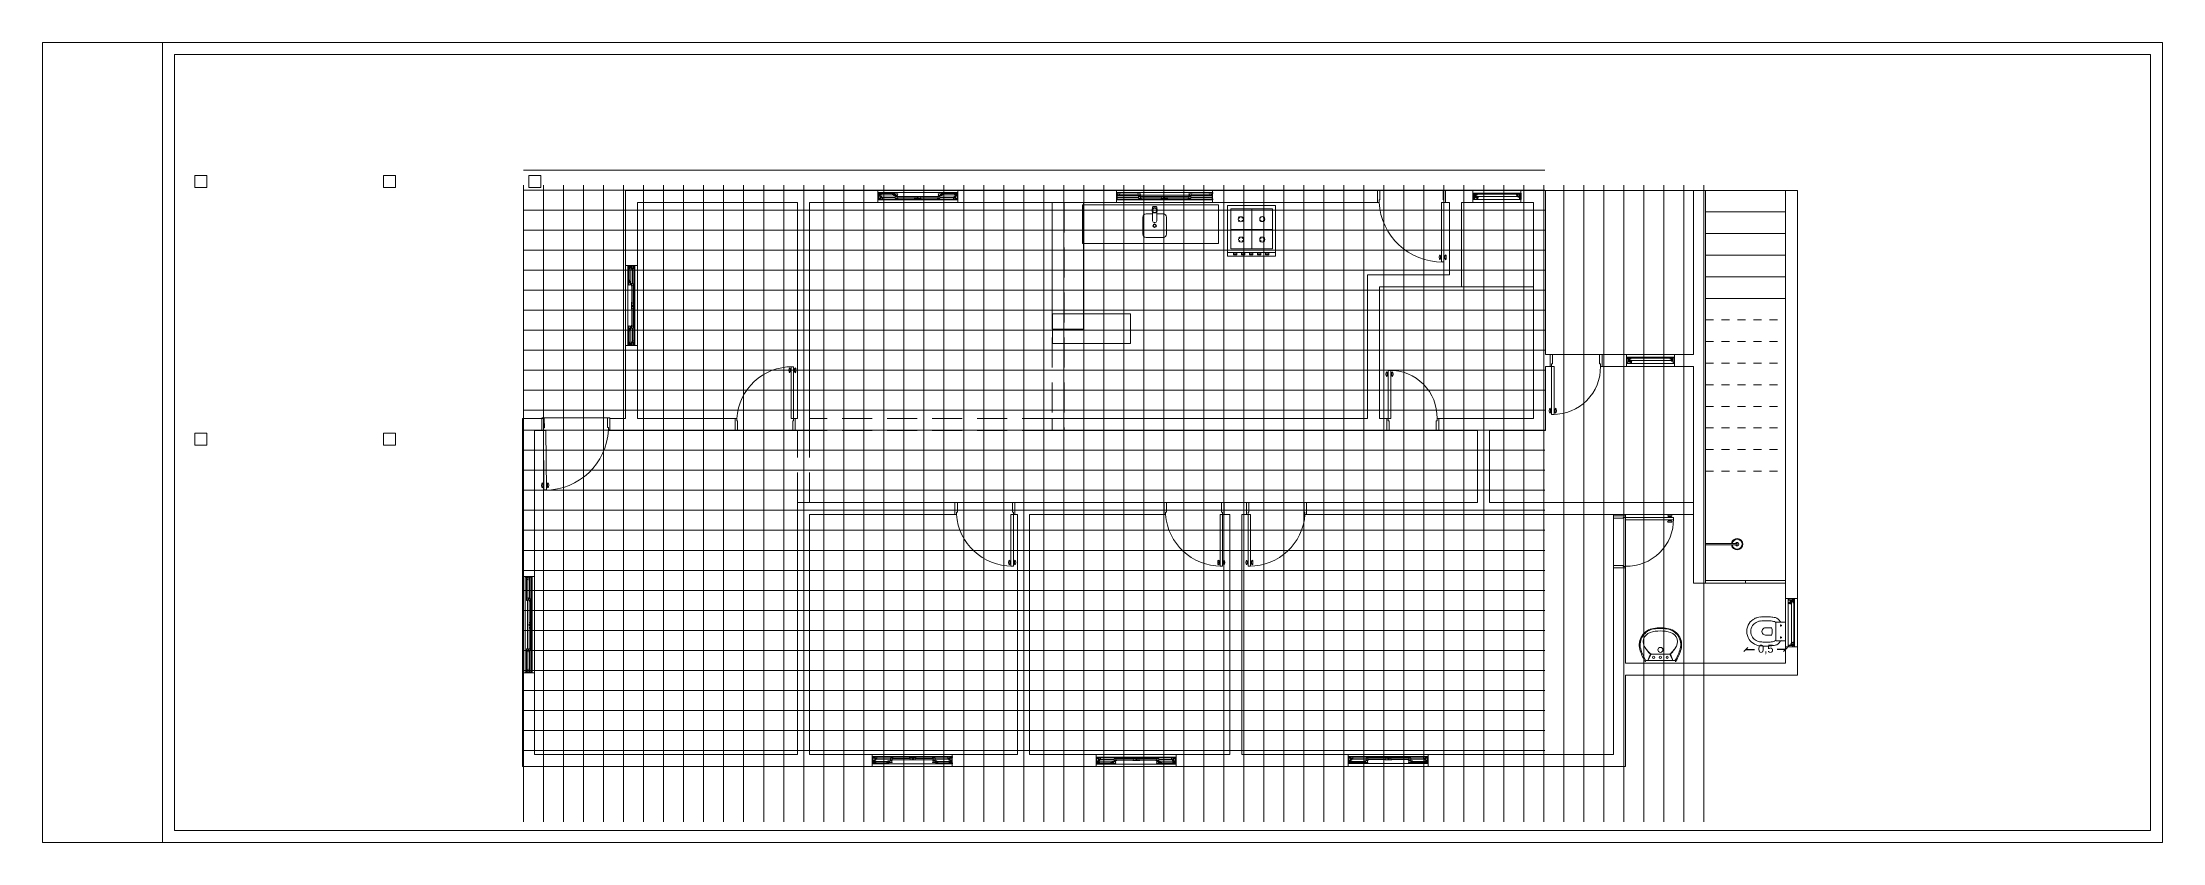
# Model space of a CAD drawing. Header units: metres. Extents: x 1628 to 1845, y 824 to 931.
# Drawn here: x 1803.65 to 1830.15, y 878.75 to 888.75 of the extents above; entities that cross this region are included whole.
import ezdxf

# ---------------------------------------------------------------- set-up
doc = ezdxf.new("R2010")
doc.units = ezdxf.units.M
doc.header["$LTSCALE"] = 0.15
doc.linetypes.add('CONTINUO', pattern=[0])
doc.linetypes.add('HIDDEN', pattern=[0.375, 0.25, -0.125])
doc.layers.get('0').update_dxf_attribs({"lineweight": 0, "plot": 0})
doc.layers.get('Defpoints').update_dxf_attribs({"lineweight": 0})
for name, color, linetype, lineweight in [('Alvenaria', 170, 'Continuous', 0), ('Caixilho', 120, 'Continuous', 0), ('esquadrias', 2, 'Continuous', 0), ('Humanização', 108, 'Continuous', 0), ('JARDIM', 90, 'Continuous', 0)]:
    doc.layers.add(name, color=color, linetype=linetype, lineweight=lineweight)
doc.styles.get("Standard").update_dxf_attribs({"font": 'arial.ttf'})
doc.dimstyles.new('Lunardi', dxfattribs={"dimtxt": 0.1, "dimasz": 0.05, "dimexe": 0, "dimexo": 0.05, "dimgap": 0.05, "dimtad": 0, "dimzin": 9, "dimtxsty": 'Standard', "dimblk": 'OBLIQUE', "dimcen": 0, "dimse1": 1, "dimse2": 1, "dimclrd": 1, "dimclre": 1, "dimclrt": 1, "dimadec": 0, "dimazin": 0, "dimtfac": 1, "dimtmove": 1, "dimatfit": 2, "dimldrblk": 'OBLIQUE', "dimfxl": 1, "dimarcsym": 0})

# ---------------------------------------------------------------- blocks, each defined once
blk = doc.blocks.new('*U190')
at = {"layer": 'JARDIM', "ltscale": 10}
blk.add_line((0, 3.977, -0.15), (0, -3.977, -0.15), dxfattribs=at)
blk = doc.blocks.new('*U191')
at = {"layer": 'JARDIM', "color": 0, "linetype": 'ByBlock', "lineweight": -2}
for p in [(0, 0), (0.25, 0), (0.5, 0), (0.75, 0), (1, 0), (1.25, 0), (1.5, 0), (1.75, 0), (2, 0), (2.25, 0), (2.5, 0), (2.75, 0), (3, 0), (3.25, 0), (3.5, 0), (3.75, 0), (4, 0), (4.25, 0), (4.5, 0), (4.75, 0), (5, 0), (5.25, 0), (5.5, 0), (5.75, 0), (6, 0), (6.25, 0), (6.5, 0), (6.75, 0), (7, 0), (7.25, 0), (7.5, 0), (7.75, 0), (8, 0), (8.25, 0), (8.5, 0), (8.75, 0), (9, 0), (9.25, 0), (9.5, 0), (9.75, 0), (10, 0), (10.25, 0), (10.5, 0), (10.75, 0), (11, 0), (11.25, 0), (11.5, 0), (11.75, 0), (12, 0), (12.25, 0), (12.5, 0), (12.75, 0), (13, 0), (13.25, 0), (13.5, 0), (13.75, 0), (14, 0), (14.25, 0), (14.5, 0), (14.75, 0)]:
    blk.add_blockref('*U190', p, dxfattribs=at)
blk = doc.blocks.new('*U192')
at = {"layer": 'JARDIM', "ltscale": 10}
blk.add_line((6.382, 0, -0.15), (-6.382, 0, -0.15), dxfattribs=at)
blk = doc.blocks.new('*U193')
at = {"layer": 'JARDIM', "color": 0, "linetype": 'ByBlock', "lineweight": -2}
for p in [(0, 0), (0, -0.25), (0, -0.5), (0, -0.75), (0, -1), (0, -1.25), (0, -1.5), (0, -1.75), (0, -2), (0, -2.25), (0, -2.5), (0, -2.75), (0, -3), (0, -3.25), (0, -3.5), (0, -3.75), (0, -4), (0, -4.25), (0, -4.5), (0, -4.75), (0, -5), (0, -5.25), (0, -5.5), (0, -5.75), (0, -6), (0, -6.25), (0, -6.5), (0, -6.75), (0, -7), (0, -7.25)]:
    blk.add_blockref('*U192', p, dxfattribs=at)
blk = doc.blocks.new('porta060a')
at = {"layer": 'Caixilho'}
for p, q in [((0.15, 0.63), (0.12, 0.63)), ((0.12, 0.63), (0.12, 0.63)), ((0.12, 0.63), (0.12, 0.62))]:
    blk.add_line(p, q, dxfattribs=at)
for points in [[(0.12, 0.62), (0, 0.62), (0, 0.65), (0.15, 0.65), (0.15, 0.63)], [(0.12, 0.03), (0, 0.03), (0, 0), (0.15, 0), (0.15, 0.02)], [(0.12, 0.03), (0.12, 0.02), (0.15, 0.02)]]:
    blk.add_lwpolyline(points, dxfattribs=at)
for points in [[(0.15, 0.02), (0.15, 0.05), (0.75, 0.05), (0.75, 0.02)], [(0.679, 0.05), (0.729, 0.05), (0.729, 0.055), (0.679, 0.055)], [(0.679, 0.02), (0.729, 0.02), (0.729, 0.015), (0.679, 0.015)], [(0.71, 0.055), (0.698, 0.055), (0.698, 0.063), (0.71, 0.063)], [(0.71, 0.015), (0.698, 0.015), (0.698, 0.007), (0.71, 0.007)]]:
    blk.add_lwpolyline(points, close=True, dxfattribs=at)
blk.add_arc((0.162, 0.042), 0.588, 359.2687, 91.2108, dxfattribs=at)
blk.add_ellipse((0.704, 0.071), major_axis=(-0.0297, 0), ratio=0.275862, dxfattribs=at)
at = {"layer": 'Caixilho', "extrusion": (0, 0, -1)}
blk.add_ellipse((0.704, -0.001), major_axis=(-0.0297, 0), ratio=0.275862, dxfattribs=at)
blk = doc.blocks.new('porta070a')
at = {"layer": 'Caixilho'}
for p, q in [((0.15, 0.73), (0.12, 0.73)), ((0.12, 0.73), (0.12, 0.73)), ((0.12, 0.73), (0.12, 0.72))]:
    blk.add_line(p, q, dxfattribs=at)
for points in [[(0.12, 0.72), (0, 0.72), (0, 0.75), (0.15, 0.75), (0.15, 0.73)], [(0.12, 0.03), (0, 0.03), (0, 0), (0.15, 0), (0.15, 0.02)], [(0.12, 0.03), (0.12, 0.02), (0.15, 0.02)]]:
    blk.add_lwpolyline(points, dxfattribs=at)
for points in [[(0.15, 0.02), (0.15, 0.05), (0.795, 0.05), (0.795, 0.02)], [(0.726, 0.05), (0.776, 0.05), (0.776, 0.055), (0.726, 0.055)], [(0.726, 0.02), (0.776, 0.02), (0.776, 0.015), (0.726, 0.015)], [(0.757, 0.055), (0.745, 0.055), (0.745, 0.063), (0.757, 0.063)], [(0.757, 0.015), (0.745, 0.015), (0.745, 0.007), (0.757, 0.007)]]:
    blk.add_lwpolyline(points, close=True, dxfattribs=at)
blk.add_arc((0.106, 0.042), 0.689, 359.3762, 86.3751, dxfattribs=at)
blk.add_ellipse((0.751, 0.071), major_axis=(-0.0297, 0), ratio=0.275862, dxfattribs=at)
at = {"layer": 'Caixilho', "extrusion": (0, 0, -1)}
blk.add_ellipse((0.751, -0.001), major_axis=(-0.0297, 0), ratio=0.275862, dxfattribs=at)
blk = doc.blocks.new('JCB4F_CS100')
for p, q in [((0, 90), (1000, 90)), ((1000, 0), (0, 0)), ((7, 82), (29, 82)), ((29, 82), (7, 82)), ((7, 69), (28, 69)), ((46, 62), (225, 62)), ((46, 56), (225, 56)), ((46, 13), (178, 13)), ((57, 82), (943, 82)), ((247, 67), (472, 67)), ((247, 50), (472, 50)), ((783, 62), (954, 62)), ((783, 56), (954, 56)), ((954, 13), (822, 13)), ((971, 82), (993, 82)), ((993, 69), (972, 69))]:
    blk.add_line(p, q)
for points in [[(7, 36), (17, 36), (17, 37), (7, 37), (7, 82), (20, 82), (20, 84), (7, 84), (7, 84), (6, 84), (1, 84), (1, 89), (6, 89), (7, 88), (7, 89), (7, 90), (0, 90), (0, 77), (1, 77), (1, 82), (6, 82), (6, 8), (1, 8), (1, 13), (0, 13), (0, 0), (7, 0), (7, 1), (7, 2), (6, 1), (1, 1), (1, 6), (6, 6), (7, 6), (7, 6), (7, 17), (17, 17), (17, 18), (7, 18)], [(993, 36), (983, 36), (983, 37), (993, 37), (993, 82), (980, 82), (980, 84), (993, 84), (993, 84), (994, 84), (999, 84), (999, 89), (994, 89), (993, 88), (993, 89), (993, 90), (1000, 90), (1000, 77), (999, 77), (999, 82), (994, 82), (994, 8), (999, 8), (999, 13), (1000, 13), (1000, 0), (993, 0), (993, 1), (993, 2), (994, 1), (999, 1), (999, 6), (994, 6), (993, 6), (993, 6), (993, 17), (983, 17), (983, 18), (993, 18)]]:
    blk.add_lwpolyline(points, close=True)
for points in [[(7, 45), (43, 45, 0.357337), (45, 47, 0.099331), (45, 67, 0.357337), (43, 69), (33, 69)], [(35, 69), (33, 69), (33, 85), (35, 85), (35, 84, 0.453094), (37, 83), (54, 85, -0.453094), (57, 82), (57, 72, -0.453094), (54, 69), (37, 71, 0.453094), (35, 70), (35, 69)], [(965, 69), (967, 69), (967, 85), (965, 85), (965, 84, -0.453094), (963, 83), (946, 85, 0.453094), (943, 82), (943, 72, 0.453094), (946, 69), (963, 71, -0.453094), (965, 70), (965, 69)], [(993, 45), (957, 45, -0.357337), (955, 47, -0.099331), (955, 67, -0.357337), (957, 69), (967, 69)]]:
    blk.add_lwpolyline(points, format="xyb")
for points in [[(19, 36), (21, 36), (21, 32), (23, 32), (23, 33), (22, 33), (22, 36), (27, 36), (27, 33), (26, 33), (26, 32), (29, 32), (29, 37), (17, 37), (17, 35), (16, 35), (16, 36), (13, 36), (10, 35, 1), (10, 33), (14, 34), (17, 34), (17, 19), (14, 19), (10, 20, 1), (10, 19), (13, 18), (16, 18), (16, 18), (17, 18), (17, 17), (19, 17)], [(205, 34), (203, 34), (203, 31), (201, 31), (201, 32), (202, 32), (202, 34), (196, 34), (196, 32), (198, 32), (198, 31), (195, 31), (195, 35), (206, 35), (206, 34), (208, 34), (208, 34), (210, 34), (214, 33, -1), (214, 32), (210, 33), (206, 33), (206, 18), (210, 18), (214, 19, -1), (214, 18), (210, 17), (208, 17), (208, 17), (206, 17), (206, 15), (205, 15)], [(236, 44), (236, 43), (234, 43), (234, 42), (240, 42), (240, 43), (239, 43), (239, 44), (244, 44, -0.414214), (248, 41), (246, 41), (246, 41, 0.414214), (244, 43), (241, 43), (241, 17), (244, 17, 0.414214), (246, 19), (246, 19), (248, 19), (248, 19, -0.414214), (244, 15), (206, 15), (206, 17), (218, 17), (218, 34), (206, 34), (206, 35), (240, 35), (240, 40), (233, 41), (233, 42), (227, 43, -0.957391), (227, 44)], [(239, 40, 0.957391), (239, 41), (233, 42, -0.388979), (233, 42), (233, 43, 0.39085), (232, 44), (227, 44, -0.39085), (226, 45), (226, 48, -0.414214), (227, 49), (259, 49), (259, 50), (247, 50), (247, 67), (259, 67), (259, 69), (225, 69), (225, 42, 0.414214), (226, 40), (227, 40), (227, 41), (226, 41), (226, 42), (232, 42), (232, 41), (230, 41), (230, 40)], [(495, 50), (497, 48, 0.668179), (498, 48), (498, 54), (499, 54), (499, 53), (501, 53), (501, 54, -0.668179), (502, 54), (503, 53), (507, 54, -1), (507, 53), (499, 51), (499, 47), (497, 47), (495, 49), (460, 49), (460, 50), (472, 50), (472, 67), (460, 67), (460, 69), (495, 69), (497, 71), (499, 71), (499, 66), (507, 64, -1), (507, 63), (503, 64), (502, 63, -0.668179), (501, 63), (501, 64), (499, 65), (499, 63), (498, 63), (498, 69, 0.668179), (497, 69), (495, 67)], [(509, 69), (509, 66), (508, 66), (508, 67), (507, 67), (507, 68), (508, 68), (508, 69), (502, 69), (502, 68), (504, 68), (504, 67), (501, 67), (501, 71), (510, 71), (512, 69), (547, 69), (547, 67), (535, 67), (535, 50), (547, 50), (547, 49), (512, 49), (510, 47), (501, 47), (501, 50), (504, 50), (504, 49), (502, 49), (502, 48), (508, 48), (508, 49), (507, 49), (507, 50), (508, 50), (508, 52), (509, 52), (509, 48, 0.668179), (510, 48), (512, 50), (512, 67), (510, 69, 0.668179)], [(748, 50), (760, 50), (760, 67), (748, 67), (748, 69), (783, 69), (783, 42, -0.414214), (781, 40), (780, 40), (780, 41), (781, 41), (781, 42), (776, 42), (776, 41), (777, 41), (777, 40), (768, 40, -0.957391), (768, 41), (774, 42, 0.388979), (775, 42), (775, 43, -0.39085), (775, 44), (781, 44, 0.39085), (781, 45), (781, 48, 0.414214), (781, 49), (748, 49)], [(764, 44), (764, 43), (766, 43), (766, 42), (760, 42), (760, 43), (761, 43), (761, 44), (756, 44, 0.414214), (753, 41), (754, 41), (754, 41, -0.414214), (756, 43), (759, 43), (759, 17), (756, 17, -0.414214), (754, 19), (754, 19), (753, 19), (753, 19, 0.414214), (756, 15), (794, 15), (794, 17), (782, 17), (782, 34), (794, 34), (794, 35), (760, 35), (760, 40), (767, 41), (767, 42), (773, 43, 0.957391), (773, 44)], [(795, 34), (797, 34), (797, 31), (799, 31), (799, 32), (798, 32), (798, 34), (804, 34), (804, 32), (802, 32), (802, 31), (805, 31), (805, 35), (794, 35), (794, 34), (792, 34), (792, 34), (790, 34), (786, 33, 1), (786, 32), (790, 33), (794, 33), (794, 18), (790, 18), (786, 19, 1), (786, 18), (790, 17), (792, 17), (792, 17), (794, 17), (794, 15), (795, 15)], [(981, 36), (979, 36), (979, 32), (977, 32), (977, 33), (978, 33), (978, 36), (973, 36), (973, 33), (974, 33), (974, 32), (971, 32), (971, 37), (983, 37), (983, 35), (984, 35), (984, 36), (987, 36), (990, 35, -1), (990, 33), (986, 34), (983, 34), (983, 19), (986, 19), (990, 20, -1), (990, 19), (987, 18), (984, 18), (984, 18), (983, 18), (983, 17), (981, 17)]]:
    blk.add_lwpolyline(points, format="xyb", close=True)
for points in [[(21, 29), (46, 29), (46, 25), (45, 25), (45, 28), (34, 28), (34, 14), (45, 14), (45, 17), (46, 17), (46, 13), (13, 13), (13, 14)], [(13, 14), (23, 14), (23, 28), (21, 28), (21, 29)], [(33, 47), (29, 47), (29, 85), (33, 85), (33, 47)], [(178, 29), (46, 29)], [(211, 14), (201, 14), (201, 28), (203, 28), (203, 29), (178, 29), (178, 25), (179, 25), (179, 28), (190, 28), (190, 14), (179, 14), (179, 17), (178, 17), (178, 13), (211, 13), (211, 14)], [(535, 67), (760, 67)], [(535, 50), (760, 50)], [(789, 14), (799, 14), (799, 28), (797, 28), (797, 29), (822, 29), (822, 25), (821, 25), (821, 28), (810, 28), (810, 14), (821, 14), (821, 17), (822, 17), (822, 13), (789, 13), (789, 14)], [(822, 29), (954, 29)], [(979, 29), (954, 29), (954, 25), (955, 25), (955, 28), (966, 28), (966, 14), (955, 14), (955, 17), (954, 17), (954, 13), (987, 13), (987, 14)], [(967, 47), (971, 47), (971, 85), (967, 85), (967, 47)], [(987, 14), (977, 14), (977, 28), (979, 28), (979, 29)]]:
    blk.add_lwpolyline(points)
blk = doc.blocks.new('JCS4F_CS120')
for p, q in [((0, 90), (1200, 90)), ((1200, 0), (0, 0)), ((7, 82), (1193, 82)), ((7, 62), (274, 62)), ((7, 56), (274, 56)), ((926, 62), (1193, 62)), ((926, 56), (1193, 56))]:
    blk.add_line(p, q)
for points in [[(7, 36), (17, 36), (17, 37), (7, 37), (7, 82), (20, 82), (20, 84), (7, 84), (7, 84), (6, 84), (1, 84), (1, 89), (6, 89), (7, 88), (7, 89), (7, 90), (0, 90), (0, 77), (1, 77), (1, 82), (6, 82), (6, 8), (1, 8), (1, 13), (0, 13), (0, 0), (7, 0), (7, 1), (7, 2), (6, 1), (1, 1), (1, 6), (6, 6), (7, 6), (7, 6), (7, 17), (17, 17), (17, 18), (7, 18)], [(1193, 36), (1183, 36), (1183, 37), (1193, 37), (1193, 82), (1180, 82), (1180, 84), (1193, 84), (1193, 84), (1194, 84), (1199, 84), (1199, 89), (1194, 89), (1193, 88), (1193, 89), (1193, 90), (1200, 90), (1200, 77), (1199, 77), (1199, 82), (1194, 82), (1194, 8), (1199, 8), (1199, 13), (1200, 13), (1200, 0), (1193, 0), (1193, 1), (1193, 2), (1194, 1), (1199, 1), (1199, 6), (1194, 6), (1193, 6), (1193, 6), (1193, 17), (1183, 17), (1183, 18), (1193, 18)]]:
    blk.add_lwpolyline(points, close=True)
for points in [[(13, 18), (16, 18), (16, 18), (17, 18), (17, 17), (46, 17), (46, 18), (44, 18), (44, 21), (43, 21), (43, 18), (35, 18), (35, 36), (43, 36), (43, 33), (44, 33), (44, 36), (46, 36), (46, 37), (17, 37), (17, 35), (16, 35), (16, 36), (13, 36), (10, 35, 1), (10, 33), (14, 34), (19, 34), (19, 36), (34, 36), (34, 18), (19, 18), (19, 19), (14, 19), (10, 20, 1), (10, 19)], [(286, 45), (286, 44), (284, 44), (284, 43), (290, 43), (290, 44), (289, 44), (289, 45), (294, 45, -0.414214), (298, 42), (296, 42), (296, 42, 0.414214), (294, 44), (291, 44), (291, 18), (294, 18, 0.414214), (296, 20), (296, 20), (298, 20), (298, 20, -0.414214), (294, 17), (256, 17), (256, 18), (268, 18), (268, 36), (256, 36), (256, 37), (290, 37), (290, 41), (283, 42), (283, 44), (276, 44, -0.957391), (276, 45)], [(602, 63, 0.662016), (602, 63), (603, 64), (607, 63, 1.000039), (608, 64), (599, 66), (599, 70, 0.414342), (599, 71), (598, 71, 0.198923), (597, 70), (595, 69, -0.198886), (595, 69), (561, 69, 0.414214), (560, 68), (560, 65), (561, 65), (561, 67), (572, 67), (572, 50), (561, 50), (561, 53), (560, 53), (560, 49, 0.414214), (561, 49), (595, 49, -0.198886), (595, 48), (597, 47, 0.198923), (598, 47), (599, 47, 0.414342), (599, 47), (599, 51), (608, 53, 1.000039), (607, 54), (603, 53), (602, 54, 0.662016), (602, 54), (602, 53), (599, 53), (599, 54), (599, 54, 0.414075), (598, 54), (598, 49, -0.668231), (597, 48), (595, 50), (595, 67), (597, 69, -0.668231), (598, 69), (598, 64, 0.414075), (599, 63), (599, 63), (599, 65), (602, 64)], [(891, 67), (891, 65), (890, 65), (890, 69), (890, 69), (926, 69), (926, 42, -0.414214), (924, 40), (923, 40), (923, 41), (924, 41), (924, 42), (919, 42), (919, 41), (920, 41), (920, 40), (911, 40, -0.957391), (911, 41), (917, 42, 0.388979), (918, 42), (918, 43, -0.39085), (918, 44), (924, 44, 0.39085), (924, 45), (924, 48, 0.414214), (924, 49), (890, 49), (890, 53), (891, 53), (891, 50), (903, 50), (903, 67)], [(914, 45), (914, 44), (916, 44), (916, 43), (910, 43), (910, 44), (911, 44), (911, 45), (906, 45, 0.414214), (902, 42), (904, 42), (904, 42, -0.414214), (906, 44), (909, 44), (909, 18), (906, 18, -0.414214), (904, 20), (904, 20), (902, 20), (902, 20, 0.414214), (906, 17), (944, 17), (944, 18), (932, 18), (932, 36), (944, 36), (944, 37), (910, 37), (910, 41), (917, 42), (917, 44), (923, 44, 0.957391), (923, 45)], [(1187, 18), (1184, 18), (1184, 18), (1183, 18), (1183, 17), (1154, 17), (1154, 18), (1156, 18), (1156, 21), (1157, 21), (1157, 18), (1165, 18), (1165, 36), (1157, 36), (1157, 33), (1156, 33), (1156, 36), (1154, 36), (1154, 37), (1183, 37), (1183, 35), (1184, 35), (1184, 36), (1187, 36), (1190, 35, -1), (1190, 33), (1186, 34), (1181, 34), (1181, 36), (1166, 36), (1166, 18), (1181, 18), (1181, 19), (1186, 19), (1190, 20, -1), (1190, 19)]]:
    blk.add_lwpolyline(points, format="xyb", close=True)
for points in [[(44, 36), (268, 36)], [(268, 18), (44, 18)], [(291, 31), (909, 31)], [(560, 67), (311, 67)], [(560, 50), (311, 50)], [(892, 67), (648, 67)], [(892, 50), (648, 50)], [(1156, 36), (932, 36)], [(932, 18), (1156, 18)]]:
    blk.add_lwpolyline(points)
blk.add_lwpolyline([(274, 67), (274, 42), (274, 42, 0.414214), (276, 40), (276, 40), (277, 40), (277, 40, 0.29569), (277, 41), (277, 41), (277, 41), (276, 41), (276, 42), (282, 42), (282, 41), (280, 41), (280, 41), (280, 41, 0.414214), (281, 40), (281, 40), (289, 40), (289, 40, 0.84382), (289, 41), (289, 41), (283, 42), (283, 42, -0.388156), (283, 42), (283, 42), (283, 43), (283, 43, 0.39164), (282, 44), (282, 44), (276, 44), (276, 44, -0.39164), (275, 45), (275, 45), (275, 48, -0.414214), (276, 49), (310, 49), (310, 49, 0.407557), (311, 49), (311, 49), (311, 53), (309, 53), (309, 50), (299, 50), (299, 67), (309, 67), (309, 65), (311, 65), (311, 68), (311, 68, 0.414214), (310, 69), (310, 69), (276, 69), (276, 69, 0.414214), (274, 67)], format="xyb")
at = {"linetype": 'Continuous', "flags": 128}
blk.add_lwpolyline([(613, 50), (613, 67), (611, 69, 0.668182), (610, 69), (610, 66), (608, 66), (608, 67), (608, 67, -0.414214), (607, 68), (607, 68), (608, 68), (608, 69), (603, 69), (603, 68), (604, 68), (604, 68, -0.414214), (604, 67, 0.000022), (602, 67, -0.414266), (602, 68), (602, 70, -0.41423), (602, 71), (610, 71, -0.198925), (611, 70), (612, 69, 0.19891), (613, 69), (647, 69, -0.414229), (648, 68), (648, 65), (646, 65), (646, 67), (636, 67), (636, 50), (646, 50), (646, 53), (648, 53), (648, 49, -0.414214), (647, 49), (613, 49, 0.198953), (612, 48, -0.000079), (611, 47, -0.198864), (610, 47), (602, 47, -0.414214), (602, 47), (602, 50, -0.414214), (602, 50), (604, 50, -0.414229), (604, 50), (604, 49), (603, 49), (603, 48), (608, 48), (608, 49), (607, 49), (607, 50, -0.414214), (608, 50), (608, 50), (608, 52), (610, 52), (610, 48, 0.668231), (611, 48)], format="xyb", close=True, dxfattribs=at)
blk = doc.blocks.new('porta080a')
at = {"layer": 'Caixilho'}
for p, q in [((0.15, 0.83), (0.12, 0.83)), ((0.12, 0.83), (0.12, 0.83)), ((0.12, 0.83), (0.12, 0.82))]:
    blk.add_line(p, q, dxfattribs=at)
for points in [[(0.12, 0.82), (0, 0.82), (0, 0.85), (0.15, 0.85), (0.15, 0.83)], [(0.12, 0.03), (0, 0.03), (0, 0), (0.15, 0), (0.15, 0.02)], [(0.12, 0.03), (0.12, 0.02), (0.15, 0.02)]]:
    blk.add_lwpolyline(points, dxfattribs=at)
for points in [[(0.15, 0.02), (0.15, 0.05), (0.895, 0.05), (0.895, 0.02)], [(0.812, 0.05), (0.862, 0.05), (0.862, 0.055), (0.812, 0.055)], [(0.812, 0.02), (0.862, 0.02), (0.862, 0.015), (0.812, 0.015)], [(0.843, 0.055), (0.831, 0.055), (0.831, 0.063), (0.843, 0.063)], [(0.843, 0.015), (0.831, 0.015), (0.831, 0.007), (0.843, 0.007)]]:
    blk.add_lwpolyline(points, close=True, dxfattribs=at)
blk.add_arc((0.107, 0.042), 0.789, 359.4551, 86.8474, dxfattribs=at)
blk.add_ellipse((0.837, 0.071), major_axis=(-0.0297, 0), ratio=0.275862, dxfattribs=at)
at = {"layer": 'Caixilho', "extrusion": (0, 0, -1)}
blk.add_ellipse((0.837, -0.001), major_axis=(-0.0297, 0), ratio=0.275862, dxfattribs=at)
blk = doc.blocks.new('JMA_CL060')
for p, q in [((0, 0), (0, 600)), ((13, 600), (67, 600)), ((39, 66), (39, 557)), ((69, 27), (69, 571)), ((80, 0), (80, 600)), ((39, 523), (39, 523)), ((0, 0), (80, 0)), ((37, 63), (37, 64)), ((37, 63), (37, 64)), ((44, 27), (63, 27)), ((65, 17), (65, 26))]:
    blk.add_line(p, q)
blk.add_lwpolyline([(37, 562), (37, 562), (37, 564), (36, 564), (36, 563), (33, 563), (33, 569), (36, 569), (36, 567), (37, 567), (37, 570), (33, 570), (33, 583), (37, 583), (37, 579), (39, 579), (39, 580), (38, 580), (38, 583), (43, 583), (43, 580), (42, 580), (42, 579), (45, 579), (45, 583), (72, 583), (72, 570, 1.974147), (74, 569), (74, 593), (74, 594), (74, 594), (74, 599), (79, 599), (79, 594), (78, 594), (79, 593), (80, 593), (80, 600), (67, 600), (67, 599), (72, 599), (72, 584), (59, 584, -0.469413), (58, 585, 0.206251), (57, 588, 0.239932), (57, 588), (56, 588, 0.654961), (55, 587, -0.12117), (56, 586), (56, 586, -0.115143), (56, 586), (56, 586, -0.265542), (54, 584), (54, 584, -0.115143), (53, 584), (53, 584, -0.265542), (52, 586), (52, 586, -0.115143), (52, 586), (52, 586, -0.12117), (53, 587, 0.654961), (52, 588), (51, 588, 0.239932), (51, 588, 0.206251), (50, 585, -0.469413), (49, 584), (22, 584, -0.469413), (21, 585, 0.206251), (20, 588, 0.239932), (20, 588), (19, 588, 0.654961), (19, 587, -0.12117), (19, 586), (19, 586, -0.115143), (19, 586), (19, 586, -0.265542), (18, 584), (18, 584, -0.115143), (17, 584), (17, 584, -0.265542), (15, 586), (15, 586, -0.115143), (15, 586), (15, 586, -0.12117), (16, 587, 0.654961), (15, 588), (15, 588, 0.239932), (14, 588, 0.206251), (13, 585, -0.469413), (12, 584), (8, 584), (8, 599), (13, 599), (13, 600), (0, 600), (0, 593), (1, 593), (2, 594), (1, 594), (1, 599), (6, 599), (6, 594), (6, 594), (6, 593), (6, 583), (32, 583), (32, 562), (32, 562)], format="xyb")
for points in [[(60, 545), (68, 545), (68, 571), (68, 571), (68, 571), (44, 571, 0.414214), (39, 566), (39, 557), (40, 557), (40, 545), (48, 545), (48, 546), (42, 546), (42, 557), (66, 557), (66, 546), (60, 546), (60, 545)], [(36, 36), (36, 35), (37, 35), (37, 38), (30, 38), (30, 17), (6, 17), (6, 7), (6, 6), (6, 6), (6, 1), (1, 1), (1, 6), (2, 6), (1, 7), (0, 7), (0, 0), (13, 0), (13, 1), (8, 1), (8, 16), (12, 16, -0.469413), (13, 15, 0.206251), (14, 12, 0.239932), (15, 12), (15, 12, 0.654961), (16, 13, -0.12117), (15, 14), (15, 14, -0.115143), (15, 14), (15, 14, -0.265542), (17, 16), (17, 16, -0.115143), (18, 16), (18, 16, -0.265542), (19, 14), (19, 14, -0.115143), (19, 14), (19, 14, -0.12117), (19, 13, 0.654961), (19, 12), (20, 12, 0.239932), (20, 12, 0.206251), (21, 15, -0.469413), (22, 16), (49, 16, -0.469413), (50, 15, 0.206251), (51, 12, 0.239932), (51, 12), (52, 12, 0.654961), (53, 13, -0.12117), (52, 14), (52, 14, -0.115143), (52, 14), (52, 14, -0.265542), (53, 16), (53, 16, -0.115143), (54, 16), (54, 16, -0.265542), (56, 14), (56, 14, -0.115143), (56, 14), (56, 14, -0.12117), (55, 13, 0.654961), (56, 12), (57, 12, 0.239932), (57, 12, 0.206251), (58, 15, -0.469413), (59, 16), (64, 16), (64, 6), (72, 6), (72, 1), (67, 1), (67, 0), (80, 0), (80, 7), (79, 7), (78, 6), (79, 6), (79, 1), (74, 1), (74, 6), (74, 6), (74, 7), (65, 7), (65, 17), (31, 17), (31, 30), (37, 30), (37, 32), (36, 32), (36, 31), (31, 31), (31, 36)], [(40, 41), (40, 53), (40, 65, 0.414214), (39, 66), (33, 66, 0.414214), (32, 65), (32, 64), (37, 64), (37, 44), (32, 44), (32, 42, 0.414214), (33, 41), (39, 41)]]:
    blk.add_lwpolyline(points, format="xyb", close=True)
for points in [[(68, 571), (69, 571)], [(21, 46), (5, 46), (5, 61), (21, 61)], [(32, 45), (28, 45), (28, 36), (30, 35), (30, 30), (27, 27), (22, 27), (21, 45), (21, 63), (32, 63)], [(32, 63), (32, 44), (32, 44), (32, 63), (32, 63), (37, 63), (37, 44), (32, 44)], [(39, 41), (39, 27), (42, 27), (42, 28), (40, 28), (40, 30), (66, 30), (66, 28), (64, 28), (64, 27), (68, 27), (68, 53), (60, 53), (60, 53), (60, 52), (66, 52), (66, 41), (42, 41), (42, 52), (48, 52), (48, 53), (40, 53)]]:
    blk.add_lwpolyline(points)
blk.add_lwpolyline([(42, 28), (42, 27), (39, 27), (39, 26), (68, 26), (68, 13), (66, 13), (66, 12), (69, 12), (69, 27), (64, 27), (64, 28), (66, 28), (66, 29), (63, 29), (63, 27), (44, 27), (44, 29), (41, 29), (41, 28)], close=True)
blk = doc.blocks.new('vaso')
at = {"layer": 'Humanização'}
for p, q in [((1694.821, 875.89), (1694.742, 875.89)), ((1694.871, 875.948), (1694.871, 875.95)), ((1694.871, 875.844), (1694.871, 875.948)), ((1694.871, 875.741), (1694.871, 875.844)), ((1694.879, 875.959), (1694.94, 875.959)), ((1694.995, 875.959), (1694.94, 875.959)), ((1694.995, 875.729), (1694.995, 875.959)), ((1694.742, 875.799), (1694.821, 875.799)), ((1694.871, 875.739), (1694.871, 875.741)), ((1694.879, 875.729), (1694.94, 875.729)), ((1694.94, 875.729), (1694.995, 875.729))]:
    blk.add_line(p, q, dxfattribs=at)
for centre in [(1694.937, 875.919), (1694.937, 875.769)]:
    blk.add_circle(centre, 0.0075, dxfattribs=at)
for centre, radius, start, end in [((1694.69, 875.845), 0.18, 146.4064, 180.1951), ((1694.69, 875.844), 0.18, 179.8049, 213.5936), ((1694.69, 875.843), 0.181, 117.3434, 145.8167), ((1694.69, 875.845), 0.13, 146.52, 180.2704), ((1694.69, 875.844), 0.13, 179.7296, 213.48), ((1694.69, 875.843), 0.131, 118.7786, 145.7038), ((1694.698, 875.828), 0.198, 104.9578, 117.4049), ((1694.698, 875.828), 0.148, 105.2515, 118.6949), ((1694.718, 875.713), 0.315, 97.6097, 103.168), ((1694.718, 875.713), 0.265, 97.6534, 102.9939), ((1694.752, 875.424), 0.605, 91.441, 97.1373), ((1694.752, 875.424), 0.555, 91.4584, 97.1156), ((1694.742, 875.844), 0.044, 143.7925, 216.2075), ((1694.745, 875.843), 0.0465, 93.5983, 144.6498), ((1694.749, 875.381), 0.648, 84.8567, 91.0525), ((1694.749, 875.381), 0.598, 84.901, 91.0362), ((1694.739, 875.407), 0.573, 81.0136, 83.7509), ((1694.739, 875.407), 0.623, 81.0136, 83.7971), ((1694.703, 875.844), 0.126, 338.8367, 21.1633), ((1694.808, 875.796), 0.178, 74.0139, 83.1613), ((1694.739, 875.407), 0.623, 78.2086, 81.0136), ((1694.848, 875.946), 0.0231, 2.5913, 68.2206), ((1694.848, 875.932), 0.0871, 24.7771, 77.3234), ((1694.88, 875.951), 0.00842, 96.191, 188.2537), ((1694.943, 875.978), 0.0185, 210.3559, 262.2639), ((1694.69, 875.846), 0.181, 214.1833, 242.6566), ((1694.69, 875.846), 0.131, 214.2962, 241.2214), ((1694.698, 875.861), 0.198, 242.5951, 255.0422), ((1694.698, 875.861), 0.148, 241.3051, 254.7485), ((1694.718, 875.976), 0.315, 256.832, 262.3903), ((1694.718, 875.976), 0.265, 257.0061, 262.3466), ((1694.752, 876.265), 0.605, 262.8627, 268.559), ((1694.752, 876.265), 0.555, 262.8844, 268.5416), ((1694.745, 875.845), 0.0465, 215.3502, 266.4017), ((1694.749, 876.308), 0.648, 268.9475, 275.1433), ((1694.749, 876.308), 0.598, 268.9638, 275.099), ((1694.739, 876.282), 0.573, 276.2491, 278.9864), ((1694.739, 876.282), 0.623, 276.2029, 278.9864), ((1694.808, 875.892), 0.178, 276.8387, 285.9861), ((1694.739, 876.282), 0.623, 278.9864, 281.7914), ((1694.848, 875.743), 0.0231, 291.7794, 357.4087), ((1694.848, 875.757), 0.0871, 282.6766, 335.2229), ((1694.88, 875.738), 0.00842, 171.7463, 263.809), ((1694.943, 875.711), 0.0185, 97.7361, 149.6441)]:
    blk.add_arc(centre, radius, start, end, dxfattribs=at)
blk = doc.blocks.new('chuveiro')
at = {"layer": 'Humanização'}
for p, q in [((1694.608, 877.774), (1694.608, 877.754)), ((1695.009, 877.774), (1694.608, 877.774)), ((1695.009, 877.754), (1694.608, 877.754))]:
    blk.add_line(p, q, dxfattribs=at)
for radius, start, end in [(0.0716, 8.0276, 351.9724), (0.0616, 9.3414, 351.9724), (0.0216, 27.5677, 332.4323)]:
    blk.add_arc((1694.608, 877.764), radius, start, end, dxfattribs=at)
blk = doc.blocks.new('pia banh')
at = {"layer": 'Humanização'}
for p, q in [((1693.24, 877.119), (1693.571, 877.119)), ((1693.26, 877.119), (1693.29, 877.035)), ((1693.26, 877.119), (1693.299, 877.039)), ((1693.415, 877.119), (1693.26, 877.119)), ((1693.299, 877.039), (1693.532, 877.039)), ((1693.415, 877.119), (1693.591, 877.119)), ((1693.571, 877.119), (1693.532, 877.039)), ((1693.571, 877.119), (1693.541, 877.035))]:
    blk.add_line(p, q, dxfattribs=at)
for centre, radius in [((1693.331, 877.079), 0.0137), ((1693.415, 876.986), 0.0315), ((1693.415, 877.079), 0.0137), ((1693.499, 877.079), 0.0137)]:
    blk.add_circle(centre, radius, dxfattribs=at)
for centre, radius, start, end in [((1693.361, 876.925), 0.21, 164.8885, 261.8746), ((1693.658, 876.845), 0.518, 147.2141, 164.8885), ((1693.362, 876.923), 0.2, 165.2817, 262.1149), ((1693.658, 876.845), 0.505, 148.0101, 165.2817), ((1693.324, 876.886), 0.123, 139.4403, 252.413), ((1693.233, 877.119), 0.0126, 90, 147.2141), ((1693.24, 877.106), 0.0126, 90, 148.0101), ((1698.335, 872.598), 6.719, 138.6723, 139.4403), ((1698.697, 873.059), 6.719, 143.8347, 144.4403), ((1693.283, 877.016), 0.0137, 81.7289, 143.8347), ((1693.299, 877.026), 0.0126, 90, 138.6723), ((1693.469, 876.923), 0.2, 277.8851, 14.7183), ((1693.47, 876.925), 0.21, 278.1254, 15.1115), ((1693.532, 877.026), 0.0126, 41.3277, 90), ((1688.495, 872.598), 6.719, 40.5597, 41.3277), ((1693.506, 876.886), 0.123, 287.587, 40.5597), ((1693.547, 877.016), 0.0137, 36.1653, 98.2711), ((1688.134, 873.059), 6.719, 35.5597, 36.1653), ((1693.591, 877.106), 0.0126, 31.9899, 90), ((1693.598, 877.119), 0.0126, 32.7859, 90), ((1693.173, 876.845), 0.505, 14.7183, 31.9899), ((1693.173, 876.845), 0.518, 15.1115, 32.7859), ((1693.415, 877.173), 0.424, 252.413, 270), ((1693.415, 877.306), 0.595, 261.8746, 270), ((1693.415, 877.306), 0.587, 262.1149, 270), ((1693.415, 877.173), 0.424, 270, 287.587), ((1693.415, 877.306), 0.587, 270, 277.8851), ((1693.415, 877.306), 0.595, 270, 278.1254)]:
    blk.add_arc(centre, radius, start, end, dxfattribs=at)
blk = doc.blocks.new('_Oblique')
at = {"color": 0, "linetype": 'ByBlock', "lineweight": -2}
blk.add_line((-0.5, -0.5), (0.5, 0.5), dxfattribs=at)
blk = doc.blocks.new('*D196')
at = {"layer": 'Alvenaria', "color": 1, "lineweight": -2, "ltscale": 10}
for p, q in [((1824.938, 881.163), (1825.045, 881.163)), ((1825.434, 881.163), (1825.328, 881.163))]:
    blk.add_line(p, q, dxfattribs=at)
at = {"layer": 'Defpoints', "color": 0, "ltscale": 10}
for p in [(1824.938, 881.273), (1824.938, 881.163), (1825.434, 881.273)]:
    blk.add_point(p, dxfattribs=at)
at = {"layer": 'Alvenaria', "color": 1, "lineweight": -2, "ltscale": 10, "xscale": 0.05, "yscale": 0.05, "zscale": 0.05, "rotation": 180}
blk.add_blockref('_Oblique', (1824.938, 881.163), dxfattribs=at)
at = {"layer": 'Alvenaria', "color": 1, "lineweight": -2, "ltscale": 10, "xscale": 0.05, "yscale": 0.05, "zscale": 0.05}
blk.add_blockref('_Oblique', (1825.434, 881.163), dxfattribs=at)
at = {"layer": 'Alvenaria', "color": 1, "ltscale": 10, "insert": (1825.186, 881.163), "char_height": 0.1, "attachment_point": 5}
blk.add_mtext('0,5', dxfattribs=at)
blk = doc.blocks.new('pia coz')
at = {"layer": 'Humanização'}
for p, q in [((1683.928, 882.517), (1683.928, 882.307)), ((1684.048, 882.559), (1683.97, 882.559)), ((1684.048, 882.626), (1684.048, 882.646)), ((1684.048, 882.472), (1684.048, 882.584)), ((1684.052, 882.65), (1684.098, 882.65)), ((1684.08, 882.45), (1684.07, 882.45)), ((1684.102, 882.646), (1684.102, 882.626)), ((1684.102, 882.584), (1684.102, 882.472)), ((1684.18, 882.559), (1684.102, 882.559)), ((1684.222, 882.307), (1684.222, 882.517)), ((1683.97, 882.265), (1684.18, 882.265))]:
    blk.add_line(p, q, dxfattribs=at)
blk.add_lwpolyline([(1683.172, 882.673), (1683.172, 882.191), (1684.874, 882.191), (1684.874, 882.673)], close=True, dxfattribs=at)
for centre, radius in [((1684.075, 882.605), 0.034), ((1684.075, 882.605), 0.0268), ((1684.075, 882.412), 0.0227), ((1684.075, 882.412), 0.0143)]:
    blk.add_circle(centre, radius, dxfattribs=at)
for centre, radius, start, end in [((1683.97, 882.517), 0.042, 90, 180), ((1684.052, 882.646), 0.00359, 90, 180), ((1684.07, 882.472), 0.0215, 180, 270), ((1684.08, 882.472), 0.0215, 270, 0), ((1684.098, 882.646), 0.00359, 0, 90), ((1684.18, 882.517), 0.042, 0, 90), ((1683.97, 882.307), 0.042, 180, 270), ((1684.18, 882.307), 0.042, 270, 0)]:
    blk.add_arc(centre, radius, start, end, dxfattribs=at)
blk = doc.blocks.new('fogão')
at = {"layer": 'Humanização'}
for p, q in [((1684.986, 882.664), (1684.986, 882.032)), ((1685.586, 882.664), (1684.986, 882.664)), ((1685.548, 882.623), (1685.029, 882.623)), ((1685.029, 882.623), (1685.029, 882.124)), ((1685.139, 882.506), (1685.124, 882.521)), ((1685.138, 882.479), (1685.124, 882.465)), ((1685.165, 882.479), (1685.18, 882.464)), ((1685.166, 882.506), (1685.18, 882.52)), ((1685.288, 882.124), (1685.288, 882.621)), ((1685.406, 882.482), (1685.391, 882.467)), ((1685.406, 882.509), (1685.392, 882.523)), ((1685.433, 882.508), (1685.448, 882.523)), ((1685.433, 882.482), (1685.447, 882.467)), ((1685.548, 882.122), (1685.548, 882.623)), ((1685.586, 882.032), (1685.586, 882.664)), ((1685.548, 882.364), (1685.029, 882.364)), ((1685.141, 882.253), (1685.127, 882.267)), ((1685.141, 882.226), (1685.127, 882.211)), ((1685.168, 882.252), (1685.183, 882.267)), ((1685.168, 882.225), (1685.183, 882.211)), ((1685.406, 882.226), (1685.391, 882.211)), ((1685.406, 882.253), (1685.392, 882.267)), ((1685.433, 882.252), (1685.448, 882.267)), ((1685.433, 882.225), (1685.447, 882.211)), ((1684.986, 882.079), (1685.586, 882.079)), ((1684.986, 882.032), (1685.586, 882.032)), ((1685.029, 882.124), (1685.548, 882.124)), ((1685.062, 882.049), (1685.062, 882.079)), ((1685.101, 882.061), (1685.062, 882.061)), ((1685.104, 882.049), (1685.062, 882.049)), ((1685.104, 882.079), (1685.104, 882.049)), ((1685.162, 882.049), (1685.162, 882.079)), ((1685.201, 882.061), (1685.162, 882.061)), ((1685.204, 882.049), (1685.162, 882.049)), ((1685.204, 882.079), (1685.204, 882.049)), ((1685.262, 882.049), (1685.262, 882.079)), ((1685.301, 882.061), (1685.262, 882.061)), ((1685.304, 882.049), (1685.262, 882.049)), ((1685.304, 882.079), (1685.304, 882.049)), ((1685.362, 882.049), (1685.362, 882.079)), ((1685.401, 882.061), (1685.362, 882.061)), ((1685.404, 882.049), (1685.362, 882.049)), ((1685.404, 882.079), (1685.404, 882.049)), ((1685.462, 882.049), (1685.462, 882.079)), ((1685.501, 882.061), (1685.462, 882.061)), ((1685.504, 882.049), (1685.462, 882.049)), ((1685.504, 882.079), (1685.504, 882.049))]:
    blk.add_line(p, q, dxfattribs=at)
for centre in [(1685.152, 882.492), (1685.419, 882.495), (1685.155, 882.239), (1685.419, 882.239)]:
    blk.add_circle(centre, 0.0314, dxfattribs=at)

msp = doc.modelspace()

# ---------------------------------------------------------------- linework, layer by layer
at = {"layer": 'Alvenaria', "ltscale": 10}
for p, q in [((1805.146, 888.75), (1803.646, 888.75)), ((1803.646, 888.75), (1803.646, 878.75)), ((1821.183, 886.901), (1820.333, 886.901)), ((1821.183, 886.901), (1820.333, 886.901)), ((1820.333, 886.901), (1820.333, 886.751)), ((1821.183, 886.751), (1821.183, 886.901)), ((1824.283, 886.901), (1822.433, 886.901)), ((1823.14, 884.851), (1822.477, 884.851)), ((1823.14, 884.851), (1822.49, 884.851)), ((1822.49, 884.851), (1822.49, 884.701)), ((1823.14, 884.701), (1823.14, 884.851)), ((1809.889, 884.051), (1809.648, 884.051)), ((1810.739, 884.057), (1809.889, 884.057)), ((1810.934, 884.051), (1810.739, 884.051)), ((1820.21, 884.051), (1816.268, 884.051)), ((1820.448, 884.051), (1820.448, 883.901)), ((1821.098, 883.901), (1821.098, 884.051)), ((1809.798, 883.901), (1809.89, 883.901)), ((1811.084, 883.901), (1810.719, 883.901)), ((1813.055, 883.901), (1812.305, 883.901)), ((1821.098, 883.901), (1820.448, 883.901)), ((1820.448, 883.901), (1821.098, 883.901)), ((1815.802, 883.001), (1815.052, 883.001)), ((1817.665, 883.001), (1818.415, 883.001)), ((1819.447, 883.001), (1818.697, 883.001)), ((1824.283, 881.992), (1824.283, 882.142)), ((1824.433, 881.992), (1824.283, 881.992)), ((1824.433, 882.027), (1824.433, 881.992)), ((1824.933, 881.992), (1824.933, 882.027)), ((1823.283, 879.85), (1823.283, 880.842)), ((1823.433, 879.7), (1823.433, 880.842)), ((1822.433, 879.7), (1823.433, 879.7)), ((1805.146, 878.75), (1803.646, 878.75))]:
    msp.add_line(p, q, dxfattribs=at)
at = {"layer": 'Alvenaria'}
for p, q in [((1820.333, 886.901), (1810.934, 886.901)), ((1810.934, 886.901), (1810.934, 884.051)), ((1813.083, 886.751), (1811.084, 886.751)), ((1811.084, 886.751), (1811.084, 884.051)), ((1813.083, 886.751), (1813.083, 884.051)), ((1820.333, 886.751), (1813.233, 886.751)), ((1813.233, 886.751), (1813.233, 883.901)), ((1822.433, 886.901), (1821.183, 886.901)), ((1821.233, 886.751), (1821.183, 886.751)), ((1821.233, 885.846), (1821.233, 886.751)), ((1822.283, 886.751), (1821.383, 886.751)), ((1821.383, 885.696), (1821.383, 886.751)), ((1822.283, 884.051), (1822.283, 886.751)), ((1822.433, 884.851), (1822.433, 886.901)), ((1824.283, 884.851), (1824.283, 886.901)), ((1824.433, 886.901), (1824.283, 886.901)), ((1824.433, 881.992), (1824.433, 886.901)), ((1824.433, 886.901), (1825.583, 886.901)), ((1825.433, 886.901), (1825.433, 880.992)), ((1825.583, 886.901), (1825.583, 880.842)), ((1824.433, 886.631), (1825.433, 886.631)), ((1824.433, 886.361), (1825.433, 886.361)), ((1824.433, 886.091), (1824.852, 886.091)), ((1824.852, 886.091), (1825.433, 886.091)), ((1820.21, 885.846), (1820.21, 884.051)), ((1820.36, 885.696), (1820.36, 884.051)), ((1821.383, 885.696), (1820.36, 885.696)), ((1821.383, 885.696), (1822.283, 885.696)), ((1824.433, 885.821), (1824.868, 885.821)), ((1824.868, 885.821), (1825.433, 885.821)), ((1824.433, 885.551), (1825.433, 885.551)), ((1822.52, 884.851), (1822.433, 884.851)), ((1824.283, 884.851), (1823.11, 884.851)), ((1822.433, 883.901), (1822.433, 884.701)), ((1822.54, 884.701), (1822.433, 884.701)), ((1824.283, 884.701), (1823.12, 884.701)), ((1824.283, 884.701), (1824.283, 882.142)), ((1809.648, 884.051), (1809.648, 879.7)), ((1811.084, 884.051), (1812.325, 884.051)), ((1813.005, 884.051), (1813.083, 884.051)), ((1816.268, 884.051), (1816.268, 883.901)), ((1820.36, 884.051), (1820.498, 884.051)), ((1821.078, 884.051), (1822.283, 884.051)), ((1809.798, 883.901), (1809.798, 879.85)), ((1811.084, 883.901), (1812.335, 883.901)), ((1813.025, 883.901), (1813.233, 883.901)), ((1816.268, 883.901), (1820.478, 883.901)), ((1821.068, 883.901), (1821.583, 883.901)), ((1821.583, 883.001), (1821.583, 883.901)), ((1821.733, 883.901), (1822.433, 883.901)), ((1821.733, 883.001), (1821.733, 883.901)), ((1813.083, 883.001), (1815.052, 883.001)), ((1813.083, 883.001), (1813.083, 879.85)), ((1815.802, 883.001), (1817.665, 883.001)), ((1818.415, 883.001), (1818.697, 883.001)), ((1819.447, 883.001), (1821.583, 883.001)), ((1821.733, 883.001), (1824.283, 883.001)), ((1813.233, 882.851), (1815.052, 882.851)), ((1813.233, 882.851), (1813.233, 879.85)), ((1815.802, 882.851), (1815.833, 882.851)), ((1815.833, 882.851), (1815.833, 879.85)), ((1815.983, 882.851), (1817.665, 882.851)), ((1815.983, 882.851), (1815.983, 879.85)), ((1818.415, 882.851), (1818.486, 882.851)), ((1818.486, 879.85), (1818.486, 882.851)), ((1818.636, 882.851), (1818.697, 882.851)), ((1818.636, 879.85), (1818.636, 882.851)), ((1819.447, 882.851), (1824.283, 882.851)), ((1823.283, 880.842), (1823.283, 882.851)), ((1823.433, 880.992), (1823.433, 882.851)), ((1825.433, 881.992), (1824.433, 881.992)), ((1825.433, 880.992), (1823.433, 880.992)), ((1825.583, 880.842), (1823.433, 880.842)), ((1809.798, 879.85), (1813.083, 879.85)), ((1813.233, 879.85), (1815.833, 879.85)), ((1815.983, 879.85), (1818.486, 879.85)), ((1818.636, 879.85), (1823.283, 879.85)), ((1809.648, 879.7), (1822.433, 879.7))]:
    msp.add_line(p, q, dxfattribs=at)
at = {"layer": 'Alvenaria', "color": 5, "linetype": 'HIDDEN', "ltscale": 10}
for p, q in [((1816.268, 886.751), (1816.268, 883.901)), ((1816.418, 886.751), (1816.418, 883.901)), ((1816.268, 884.051), (1813.233, 884.051)), ((1813.083, 883.001), (1813.083, 883.901)), ((1816.268, 883.901), (1813.233, 883.901)), ((1813.233, 883.001), (1813.233, 883.901))]:
    msp.add_line(p, q, dxfattribs=at)
at = {"layer": 'Alvenaria', "linetype": 'HIDDEN', "ltscale": 0.3}
for p, q in [((1824.433, 885.281), (1825.433, 885.281)), ((1824.433, 885.011), (1825.433, 885.011)), ((1824.433, 884.741), (1825.433, 884.741)), ((1824.433, 884.471), (1825.433, 884.471)), ((1824.433, 884.201), (1825.433, 884.201)), ((1824.433, 883.931), (1825.433, 883.931)), ((1824.433, 883.661), (1825.433, 883.661)), ((1824.433, 883.391), (1825.433, 883.391))]:
    msp.add_line(p, q, dxfattribs=at)
at = {"layer": 'Alvenaria', "ltscale": 10}
for points in [[(1805.146, 888.75), (1830.146, 888.75), (1830.146, 878.75), (1805.146, 878.75)], [(1805.296, 888.6), (1829.996, 888.6), (1829.996, 878.9), (1805.296, 878.9)], [(1805.703, 887.086), (1805.553, 887.086), (1805.553, 886.936), (1805.703, 886.936)], [(1808.061, 887.086), (1807.911, 887.086), (1807.911, 886.936), (1808.061, 886.936)], [(1809.876, 887.086), (1809.726, 887.086), (1809.726, 886.936), (1809.876, 886.936)], [(1805.703, 883.716), (1805.553, 883.716), (1805.553, 883.866), (1805.703, 883.866)], [(1808.061, 883.716), (1807.911, 883.716), (1807.911, 883.866), (1808.061, 883.866)], [(1824.433, 881.992), (1824.433, 882.027), (1825.433, 882.027), (1825.433, 881.992)]]:
    msp.add_lwpolyline(points, close=True, dxfattribs=at)
at = {"layer": 'Alvenaria'}
for points in [[(1814.089, 886.901), (1814.089, 886.751)], [(1815.089, 886.751), (1815.089, 886.901)], [(1817.072, 886.901), (1817.072, 886.751)], [(1818.272, 886.751), (1818.272, 886.901)], [(1820.333, 886.901), (1820.333, 886.751)], [(1821.183, 886.751), (1821.183, 886.901)], [(1821.526, 886.901), (1821.526, 886.751)], [(1822.126, 886.751), (1822.126, 886.901)], [(1811.084, 885.962), (1810.934, 885.962)], [(1820.21, 885.846), (1821.233, 885.846)], [(1810.934, 884.962), (1811.084, 884.962)], [(1823.446, 884.851), (1823.446, 884.701)], [(1824.046, 884.701), (1824.046, 884.851)], [(1815.052, 883.001), (1815.052, 882.851)], [(1815.802, 882.851), (1815.802, 883.001)], [(1817.665, 883.001), (1817.665, 882.851)], [(1818.415, 882.851), (1818.415, 883.001)], [(1818.697, 883.001), (1818.697, 882.851)], [(1819.447, 882.851), (1819.447, 883.001)], [(1809.798, 882.073), (1809.648, 882.073)], [(1825.583, 881.798), (1825.433, 881.798)], [(1825.433, 881.198), (1825.583, 881.198)], [(1809.648, 880.873), (1809.798, 880.873)], [(1814.019, 879.85), (1814.019, 879.7)], [(1815.019, 879.7), (1815.019, 879.85)], [(1816.816, 879.85), (1816.816, 879.7)], [(1817.816, 879.7), (1817.816, 879.85)], [(1819.966, 879.85), (1819.966, 879.7)], [(1820.966, 879.7), (1820.966, 879.85)]]:
    msp.add_lwpolyline(points, dxfattribs=at)
at = {"layer": 'esquadrias', "linetype": 'CONTINUO', "ltscale": 10}
for points in [[(1816.268, 886.751), (1816.659, 886.751), (1816.659, 885.165), (1816.268, 885.165)], [(1816.269, 884.986), (1817.245, 884.986), (1817.245, 885.358), (1816.269, 885.358)]]:
    msp.add_lwpolyline(points, close=True, dxfattribs=at)

# ---------------------------------------------------------------- block references
at = {"layer": 'Alvenaria', "xscale": -1, "rotation": 90}
msp.add_blockref('porta070a', (1818.415, 883.001), dxfattribs=at)
at = {"layer": 'Caixilho'}
for name, p, xscale, yscale, zscale, rotation in [('JCB4F_CS100', (1815.089, 886.873), 0.001000000000203727, 0.001000000000203727, 0.001000000000203727, 180), ('JCS4F_CS120', (1818.273, 886.873), 0.001000000000203727, 0.001000000000203727, 0.001000000000203727, 180), ('JCB4F_CS100', (1810.962, 885.962), 0.001000000000203727, 0.001000000000203727, 0.001000000000203727, 270), ('JMA_CL060', (1823.446, 884.735), -0.0009999999999763531, 0.0009999999999763531, 0.001, 270), ('JCS4F_CS120', (1809.679, 882.074), 0.001000000000203727, 0.001000000000203727, 0.001000000000203727, 270), ('JMA_CL060', (1825.467, 881.798), -0.0009999999999763531, 0.0009999999999763531, 0.001, 180)]:
    msp.add_blockref(name, p, dxfattribs=dict(at, xscale=xscale, yscale=yscale, zscale=zscale, rotation=rotation))
at = {"layer": 'Caixilho', "xscale": -1}
for name, p, rotation in [('porta080a', (1821.183, 886.901), 90), ('porta060a', (1820.448, 883.901), 270), ('porta070a', (1815.802, 883.001), 90), ('porta060a', (1823.283, 882.832), 180)]:
    msp.add_blockref(name, p, dxfattribs=dict(at, rotation=rotation))
at = {"layer": 'Caixilho', "linetype": 'HIDDEN', "xscale": -0.0009999999999763531, "yscale": 0.0009999999999763531, "zscale": 0.001, "rotation": 270}
msp.add_blockref('JMA_CL060', (1821.527, 886.785), dxfattribs=at)
at = {"layer": 'Caixilho'}
for name, p, rotation in [('porta060a', (1822.49, 884.851), 270), ('porta070a', (1813.055, 883.901), 89.99999999999999), ('porta080a', (1809.889, 884.051), 270.4090225348079), ('porta070a', (1818.697, 883.001), 270)]:
    msp.add_blockref(name, p, dxfattribs=dict(at, rotation=rotation))
at = {"layer": 'Caixilho', "xscale": 0.0009999999999763531, "yscale": 0.0009999999999763531, "zscale": 0.0009999999999763531}
for p in [(1814.02, 879.735), (1816.816, 879.728), (1819.966, 879.736)]:
    msp.add_blockref('JCB4F_CS100', p, dxfattribs=at)
at = {"layer": 'Humanização'}
for name, p in [('pia coz', (133.473, 4.047)), ('fogão', (133.473, 4.047)), ('vaso', (130.439, 5.544))]:
    msp.add_blockref(name, p, dxfattribs=at)
at = {"layer": 'Humanização', "rotation": 180}
msp.add_blockref('chuveiro', (3519.436, 1760.243), dxfattribs=at)
at = {"layer": 'Humanização', "xscale": -1, "rotation": 180}
msp.add_blockref('pia banh', (130.454, 1758.144), dxfattribs=at)
at = {"layer": 'JARDIM'}
for name, p in [('*U193', (1816.043, 887.152, 0.15)), ('*U191', (1809.661, 882.988, 0.15))]:
    msp.add_blockref(name, p, dxfattribs=at)

# ---------------------------------------------------------------- dimensions: what is measured, and where the dimension line sits
at = {"layer": 'Alvenaria', "ltscale": 10}
dim = msp.add_linear_dim(base=(1824.938, 881.163), p1=(1825.434, 881.273), p2=(1824.938, 881.273), dimstyle='Lunardi', override={"dimfxlon": 1}, dxfattribs=at)
dim.commit()
dim.dimension.update_dxf_attribs({"geometry": '*D196', "text_midpoint": (1825.186, 881.163)})

doc.saveas('drawing.dxf')
